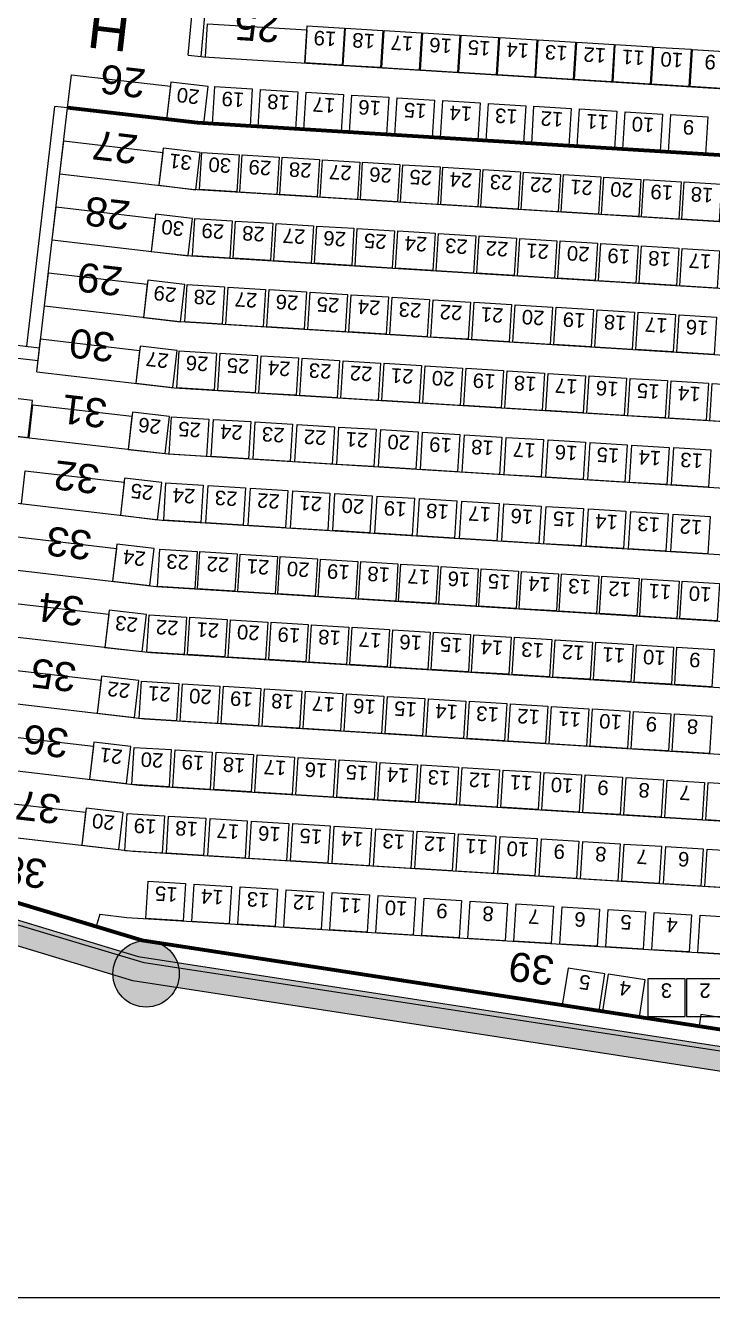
# Model space of a CAD drawing. Header units: millimetres. Extents: x 42980 to 202332, y 27411 to 140378.
# Drawn here: x 106381 to 114658, y 27411 to 42728 of the extents above; entities that cross this region are included whole.
import ezdxf
from ezdxf.enums import TextEntityAlignment as Align

# ---------------------------------------------------------------- set-up
doc = ezdxf.new("R2010")
doc.units = ezdxf.units.MM
doc.header["$LTSCALE"] = 100
doc.layers.get('0').update_dxf_attribs({"linetype": 'CONTINUOUS'})
for name, color, linetype in [('_insida yttervägg arena', 6, 'CONTINUOUS'), ('A-3312-EA-', 7, 'CONTINUOUS'), ('A-3312-FYLL', 7, 'CONTINUOUS'), ('A-3320-EA-', 3, 'CONTINUOUS'), ('A-3320-FYLL', 3, 'CONTINUOUS'), ('G-STOLAR_TELE_2', 3, 'CONTINUOUS'), ('R-RADER', 252, 'CONTINUOUS'), ('R-RADNUMMER', 4, 'CONTINUOUS'), ('R-STOLAR', 1, 'CONTINUOUS'), ('R-STOLNUMMER', 7, 'CONTINUOUS'), ('R-TRAPPA', 254, 'CONTINUOUS'), ('S-RADER', 252, 'CONTINUOUS'), ('S-RADNUMMER', 4, 'CONTINUOUS'), ('S-STOLAR', 1, 'CONTINUOUS'), ('S-STOLNUMMER', 7, 'CONTINUOUS'), ('S-TRAPPA', 254, 'CONTINUOUS'), ('SEKTIONS_NR', 4, 'CONTINUOUS')]:
    doc.layers.add(name, color=color, linetype=linetype)
doc.layers.add('SEKTIONER', color=4, linetype='CONTINUOUS', lineweight=70)
doc.styles.add('ARIAL', font='arial.ttf')

# ---------------------------------------------------------------- blocks, each defined once
blk = doc.blocks.new('*U22')
at = {"layer": 'G-STOLAR_TELE_2'}
blk.add_circle((0, 0), 400, dxfattribs=at)

msp = doc.modelspace()

# ---------------------------------------------------------------- hatches: boundary and pattern name
at = {"layer": 'A-3312-FYLL'}
msp.add_hatch(color=256, dxfattribs=at).paths.add_polyline_path([(129833, 31226), (136958, 33371), (143974, 36585), (150660, 40658), (157173, 45689), (161384, 49663), (161149, 49854), (157029, 45966), (150490, 40906), (143833, 36850), (136852, 33652), (129766, 31519), (122453, 30391), (118753, 30391), (115053, 30391), (107739, 31519), (100653, 33652), (93673, 36850), (87015, 40906), (80476, 45966), (76356, 49854), (76121, 49663), (80332, 45689), (86845, 40658), (93532, 36585), (100547, 33371), (107673, 31226), (115030, 30091), (118753, 30091), (122476, 30091)])
at = {"layer": 'A-3320-FYLL'}
msp.add_hatch(color=256, dxfattribs=at).paths.add_polyline_path([(108234, 31309, 1), (107434, 31309, 1)])

# ---------------------------------------------------------------- linework, layer by layer
msp.add_lwpolyline([(42980, 27411), (202332, 27411), (202332, 140378), (42980, 140378)], close=True)
at = {"layer": '_insida yttervägg arena'}
msp.add_lwpolyline([(172663, 87507), (172607, 80521), (171762, 73264), (170102, 66103), (167203, 58902), (164217, 53599), (162838, 54583), (159967, 50674), (161093, 49746), (156927, 45780), (150671, 40929), (144057, 36879), (136930, 33666), (129865, 31612), (122519, 30346), (115145, 30318), (107811, 31440), (100662, 33578)], dxfattribs=at)
at = {"layer": 'A-3312-EA-'}
for p, q in [((100653, 33652), (107739, 31519)), ((107673, 31226), (100547, 33371)), ((107739, 31519), (115053, 30391)), ((115030, 30091), (107673, 31226))]:
    msp.add_line(p, q, dxfattribs=at)
at = {"layer": 'R-RADER'}
for p, q in [((108496, 42354), (108526, 42351)), ((108526, 42351), (115322, 41933)), ((106889, 41736), (108455, 41554)), ((108455, 41554), (115297, 41133))]:
    msp.add_line(p, q, dxfattribs=at)
at = {"layer": 'R-STOLAR'}
for points in [[(109773, 42725), (110223, 42697), (110195, 42248), (109746, 42276)], [(110237, 42696), (110687, 42669), (110659, 42220), (110210, 42247)], [(110702, 42668), (111151, 42640), (111123, 42191), (110674, 42219)], [(111166, 42639), (111615, 42612), (111587, 42163), (111138, 42190)], [(111630, 42611), (112079, 42583), (112051, 42134), (111602, 42162)], [(112094, 42582), (112543, 42555), (112516, 42106), (112066, 42133)], [(112558, 42554), (113007, 42526), (112980, 42077), (112531, 42105)], [(113022, 42525), (113471, 42498), (113444, 42049), (112995, 42076)], [(113486, 42497), (113936, 42469), (113908, 42020), (113459, 42048)], [(113950, 42468), (114400, 42441), (114372, 41992), (113923, 42019)], [(114415, 42440), (114864, 42412), (114836, 41963), (114387, 41991)], [(108580, 41992), (108133, 42044), (108081, 41597), (108528, 41545)], [(108664, 41992), (109113, 41964), (109086, 41515), (108636, 41542)], [(109213, 41958), (109662, 41930), (109634, 41481), (109185, 41509)], [(109762, 41924), (110211, 41897), (110183, 41447), (109734, 41475)], [(110311, 41890), (110760, 41863), (110732, 41414), (110283, 41441)], [(110860, 41857), (111309, 41829), (111281, 41380), (110832, 41408)], [(111409, 41823), (111858, 41795), (111830, 41346), (111381, 41374)], [(111958, 41789), (112407, 41762), (112379, 41313), (111930, 41340)], [(112507, 41756), (112956, 41728), (112928, 41279), (112479, 41306)], [(113056, 41722), (113505, 41694), (113477, 41245), (113028, 41273)], [(113605, 41688), (114054, 41661), (114026, 41211), (113577, 41239)], [(114154, 41654), (114603, 41627), (114575, 41178), (114126, 41205)]]:
    msp.add_lwpolyline(points, close=True, dxfattribs=at)
at = {"layer": 'R-TRAPPA'}
for p, q in [((108496, 42354), (108571, 43151)), ((108342, 42372), (108402, 43015)), ((108342, 42372), (108496, 42354)), ((106889, 41736), (106735, 41754))]:
    msp.add_line(p, q, dxfattribs=at)
for points in [[(108548, 42349), (108573, 42749), (109770, 42675), (109746, 42276)], [(106889, 41736), (106935, 42134), (108127, 41995), (108081, 41597)]]:
    msp.add_lwpolyline(points, dxfattribs=at)
at = {"layer": 'S-RADER'}
for p, q in [((106796, 40942), (108384, 40756)), ((108384, 40756), (115273, 40333)), ((106703, 40147), (108313, 39959)), ((108313, 39959), (115248, 39533)), ((106610, 39353), (108242, 39162)), ((108242, 39162), (115224, 38733)), ((106518, 38558), (108171, 38365)), ((101321, 38359), (108100, 37568)), ((108171, 38365), (115199, 37933)), ((101208, 37567), (108029, 36771)), ((108100, 37568), (115175, 37133)), ((101096, 36775), (107958, 35974)), ((108029, 36771), (115150, 36333)), ((100984, 35982), (107887, 35176)), ((107958, 35974), (115125, 35533)), ((100871, 35190), (107816, 34379)), ((107887, 35176), (115101, 34733)), ((100759, 34398), (107745, 33582)), ((107816, 34379), (115076, 33933)), ((100724, 33840), (107783, 31715)), ((107745, 33582), (115052, 33133)), ((103021, 33328), (107675, 32785)), ((107675, 32785), (115027, 32333)), ((107278, 32026), (107234, 31880)), ((107278, 32026), (107604, 31988)), ((107604, 31988), (115003, 31533)), ((107783, 31715), (114974, 30606)), ((114517, 30818), (114496, 30679)), ((114985, 30746), (114517, 30818))]:
    msp.add_line(p, q, dxfattribs=at)
at = {"layer": 'S-STOLAR'}
for points in [[(108487, 41197), (108040, 41250), (107988, 40803), (108435, 40750)], [(108506, 41200), (108955, 41172), (108927, 40723), (108478, 40751)], [(108990, 41170), (109439, 41142), (109411, 40693), (108962, 40721)], [(109474, 41140), (109923, 41113), (109896, 40664), (109446, 40691)], [(109958, 41111), (110407, 41083), (110380, 40634), (109931, 40661)], [(110442, 41081), (110891, 41053), (110864, 40604), (110415, 40632)], [(110926, 41051), (111375, 41024), (111348, 40574), (110899, 40602)], [(111410, 41021), (111860, 40994), (111832, 40545), (111383, 40572)], [(111894, 40992), (112344, 40964), (112316, 40515), (111867, 40542)], [(112379, 40962), (112828, 40934), (112800, 40485), (112351, 40513)], [(112863, 40932), (113312, 40905), (113284, 40455), (112835, 40483)], [(113347, 40902), (113796, 40875), (113768, 40426), (113319, 40453)], [(113831, 40873), (114280, 40845), (114252, 40396), (113803, 40424)], [(114315, 40843), (114764, 40815), (114736, 40366), (114287, 40394)], [(108394, 40403), (107947, 40455), (107895, 40008), (108342, 39956)], [(108422, 40403), (108871, 40376), (108844, 39927), (108394, 39954)], [(108911, 40373), (109360, 40346), (109333, 39897), (108884, 39924)], [(109400, 40343), (109849, 40316), (109822, 39867), (109373, 39894)], [(109889, 40313), (110338, 40286), (110311, 39837), (109862, 39864)], [(110378, 40283), (110828, 40256), (110800, 39807), (110351, 39834)], [(110867, 40253), (111317, 40226), (111289, 39776), (110840, 39804)], [(111357, 40223), (111806, 40196), (111778, 39746), (111329, 39774)], [(111846, 40193), (112295, 40166), (112267, 39716), (111818, 39744)], [(112335, 40163), (112784, 40136), (112756, 39686), (112307, 39714)], [(112824, 40133), (113273, 40105), (113245, 39656), (112796, 39684)], [(113313, 40103), (113762, 40075), (113734, 39626), (113285, 39654)], [(113802, 40073), (114251, 40045), (114224, 39596), (113774, 39624)], [(114291, 40043), (114740, 40015), (114713, 39566), (114263, 39594)], [(108301, 39608), (107855, 39660), (107802, 39213), (108249, 39161)], [(108327, 39608), (108777, 39580), (108749, 39131), (108300, 39159)], [(108822, 39577), (109271, 39550), (109243, 39101), (108794, 39128)], [(109316, 39547), (109765, 39519), (109737, 39070), (109288, 39098)], [(109810, 39517), (110259, 39489), (110231, 39040), (109782, 39068)], [(110304, 39486), (110753, 39459), (110725, 39010), (110276, 39037)], [(110798, 39456), (111247, 39428), (111219, 38979), (110770, 39007)], [(111292, 39426), (111741, 39398), (111713, 38949), (111264, 38976)], [(111786, 39395), (112235, 39368), (112208, 38919), (111758, 38946)], [(112280, 39365), (112729, 39337), (112702, 38888), (112252, 38916)], [(112774, 39335), (113223, 39307), (113196, 38858), (112747, 38885)], [(113268, 39304), (113717, 39277), (113690, 38828), (113241, 38855)], [(113762, 39274), (114211, 39246), (114184, 38797), (113735, 38825)], [(114256, 39244), (114705, 39216), (114678, 38767), (114229, 38794)], [(108209, 38814), (107762, 38866), (107710, 38419), (108157, 38367)], [(108232, 38812), (108681, 38784), (108654, 38335), (108205, 38363)], [(108726, 38782), (109175, 38754), (109148, 38305), (108699, 38333)], [(109220, 38751), (109669, 38724), (109642, 38275), (109193, 38302)], [(109714, 38721), (110164, 38693), (110136, 38244), (109687, 38272)], [(110208, 38691), (110658, 38663), (110630, 38214), (110181, 38242)], [(110702, 38660), (111152, 38633), (111124, 38184), (110675, 38211)], [(111197, 38630), (111646, 38602), (111618, 38153), (111169, 38181)], [(111691, 38600), (112140, 38572), (112112, 38123), (111663, 38150)], [(112185, 38569), (112634, 38542), (112606, 38093), (112157, 38120)], [(112679, 38539), (113128, 38511), (113100, 38062), (112651, 38090)], [(113173, 38509), (113622, 38481), (113594, 38032), (113145, 38059)], [(113667, 38478), (114116, 38451), (114088, 38002), (113639, 38029)], [(114161, 38448), (114610, 38420), (114583, 37971), (114133, 37999)], [(114655, 38418), (115104, 38390), (115077, 37941), (114627, 37968)], [(106465, 38212), (106018, 38264), (105966, 37817), (106413, 37765)], [(108116, 38019), (107669, 38071), (107617, 37624), (108064, 37572)], [(108141, 38016), (108590, 37989), (108563, 37539), (108114, 37567)], [(108645, 37985), (109094, 37958), (109067, 37508), (108618, 37536)], [(109149, 37954), (109598, 37927), (109571, 37477), (109122, 37505)], [(109653, 37923), (110102, 37896), (110075, 37447), (109626, 37474)], [(110157, 37892), (110606, 37865), (110579, 37416), (110130, 37443)], [(110661, 37861), (111110, 37834), (111083, 37385), (110634, 37412)], [(111165, 37830), (111615, 37803), (111587, 37354), (111138, 37381)], [(111669, 37799), (112119, 37772), (112091, 37323), (111642, 37350)], [(112173, 37768), (112623, 37741), (112595, 37292), (112146, 37319)], [(112678, 37738), (113127, 37710), (113099, 37261), (112650, 37288)], [(113182, 37707), (113631, 37679), (113603, 37230), (113154, 37257)], [(113686, 37676), (114135, 37648), (114107, 37199), (113658, 37226)], [(114190, 37645), (114639, 37617), (114611, 37168), (114162, 37195)], [(108023, 37224), (107576, 37277), (107524, 36830), (107971, 36777)], [(108073, 37219), (108522, 37191), (108495, 36742), (108046, 36770)], [(108582, 37188), (109031, 37160), (109004, 36711), (108555, 36738)], [(109091, 37156), (109540, 37129), (109513, 36680), (109064, 36707)], [(109600, 37125), (110049, 37097), (110022, 36648), (109573, 36676)], [(110109, 37094), (110558, 37066), (110531, 36617), (110082, 36645)], [(110618, 37062), (111067, 37035), (111040, 36586), (110591, 36613)], [(111127, 37031), (111576, 37004), (111549, 36554), (111100, 36582)], [(111636, 37000), (112086, 36972), (112058, 36523), (111609, 36551)], [(112145, 36969), (112595, 36941), (112567, 36492), (112118, 36520)], [(112654, 36937), (113104, 36910), (113076, 36461), (112627, 36488)], [(113163, 36906), (113613, 36879), (113585, 36429), (113136, 36457)], [(113673, 36875), (114122, 36847), (114094, 36398), (113645, 36426)], [(114182, 36844), (114631, 36816), (114603, 36367), (114154, 36394)], [(107930, 36430), (107483, 36482), (107431, 36035), (107878, 35983)], [(107999, 36422), (108448, 36394), (108420, 35945), (107971, 35973)], [(108483, 36392), (108932, 36365), (108904, 35915), (108455, 35943)], [(108967, 36362), (109416, 36335), (109388, 35886), (108939, 35913)], [(109451, 36333), (109900, 36305), (109872, 35856), (109423, 35884)], [(109935, 36303), (110384, 36275), (110356, 35826), (109907, 35854)], [(110419, 36273), (110868, 36246), (110841, 35796), (110391, 35824)], [(110903, 36243), (111352, 36216), (111325, 35767), (110875, 35794)], [(111387, 36214), (111836, 36186), (111809, 35737), (111360, 35765)], [(111871, 36184), (112320, 36156), (112293, 35707), (111844, 35735)], [(112355, 36154), (112804, 36127), (112777, 35678), (112328, 35705)], [(112839, 36125), (113289, 36097), (113261, 35648), (112812, 35675)], [(113323, 36095), (113773, 36067), (113745, 35618), (113296, 35646)], [(113808, 36065), (114257, 36038), (114229, 35588), (113780, 35616)], [(114292, 36035), (114741, 36008), (114713, 35559), (114264, 35586)], [(107838, 35635), (107391, 35687), (107338, 35240), (107785, 35188)], [(107871, 35632), (108320, 35604), (108293, 35155), (107844, 35183)], [(108360, 35602), (108810, 35574), (108782, 35125), (108333, 35153)], [(108849, 35572), (109299, 35544), (109271, 35095), (108822, 35123)], [(109339, 35542), (109788, 35514), (109760, 35065), (109311, 35093)], [(109828, 35512), (110277, 35484), (110249, 35035), (109800, 35062)], [(110317, 35482), (110766, 35454), (110738, 35005), (110289, 35032)], [(110806, 35452), (111255, 35424), (111227, 34975), (110778, 35002)], [(111295, 35422), (111744, 35394), (111716, 34945), (111267, 34972)], [(111784, 35391), (112233, 35364), (112205, 34915), (111756, 34942)], [(112273, 35361), (112722, 35334), (112695, 34885), (112245, 34912)], [(112762, 35331), (113211, 35304), (113184, 34855), (112735, 34882)], [(113251, 35301), (113700, 35274), (113673, 34825), (113224, 34852)], [(113740, 35271), (114189, 35244), (114162, 34795), (113713, 34822)], [(114229, 35241), (114678, 35214), (114651, 34765), (114202, 34792)], [(107745, 34841), (107298, 34893), (107246, 34446), (107693, 34394)], [(107778, 34832), (108227, 34805), (108200, 34356), (107750, 34383)], [(108272, 34802), (108721, 34774), (108694, 34325), (108244, 34353)], [(108766, 34772), (109215, 34744), (109188, 34295), (108738, 34323)], [(109260, 34741), (109709, 34714), (109682, 34265), (109233, 34292)], [(109754, 34711), (110203, 34683), (110176, 34234), (109727, 34262)], [(110248, 34681), (110697, 34653), (110670, 34204), (110221, 34232)], [(110742, 34650), (111192, 34623), (111164, 34174), (110715, 34201)], [(111236, 34620), (111686, 34592), (111658, 34143), (111209, 34171)], [(111730, 34590), (112180, 34562), (112152, 34113), (111703, 34141)], [(112225, 34559), (112674, 34532), (112646, 34083), (112197, 34110)], [(112719, 34529), (113168, 34501), (113140, 34052), (112691, 34080)], [(113213, 34499), (113662, 34471), (113634, 34022), (113185, 34049)], [(113707, 34468), (114156, 34441), (114128, 33992), (113679, 34019)], [(114201, 34438), (114650, 34410), (114622, 33961), (114173, 33989)], [(107652, 34046), (107205, 34098), (107153, 33651), (107600, 33599)], [(107689, 34036), (108138, 34009), (108111, 33560), (107661, 33587)], [(108183, 34006), (108632, 33978), (108605, 33529), (108155, 33557)], [(108677, 33976), (109126, 33948), (109099, 33499), (108650, 33527)], [(109171, 33945), (109620, 33918), (109593, 33469), (109144, 33496)], [(109665, 33915), (110114, 33887), (110087, 33438), (109638, 33466)], [(110159, 33885), (110608, 33857), (110581, 33408), (110132, 33436)], [(110653, 33854), (111103, 33827), (111075, 33378), (110626, 33405)], [(111147, 33824), (111597, 33796), (111569, 33347), (111120, 33375)], [(111642, 33794), (112091, 33766), (112063, 33317), (111614, 33344)], [(112136, 33763), (112585, 33736), (112557, 33287), (112108, 33314)], [(112630, 33733), (113079, 33705), (113051, 33256), (112602, 33284)], [(113124, 33703), (113573, 33675), (113545, 33226), (113096, 33253)], [(113618, 33672), (114067, 33645), (114039, 33195), (113590, 33223)], [(114112, 33642), (114561, 33614), (114533, 33165), (114084, 33193)], [(114606, 33612), (115055, 33584), (115027, 33135), (114578, 33162)], [(107559, 33251), (107112, 33304), (107060, 32857), (107507, 32804)], [(107606, 33240), (108055, 33212), (108028, 32763), (107579, 32791)], [(108105, 33209), (108554, 33182), (108527, 32733), (108078, 32760)], [(108604, 33179), (109053, 33151), (109026, 32702), (108577, 32730)], [(109103, 33148), (109552, 33120), (109525, 32671), (109076, 32699)], [(109602, 33117), (110052, 33090), (110024, 32641), (109575, 32668)], [(110101, 33087), (110551, 33059), (110523, 32610), (110074, 32638)], [(110601, 33056), (111050, 33028), (111022, 32579), (110573, 32607)], [(111100, 33025), (111549, 32998), (111521, 32549), (111072, 32576)], [(111599, 32995), (112048, 32967), (112020, 32518), (111571, 32546)], [(112098, 32964), (112547, 32937), (112519, 32487), (112070, 32515)], [(112597, 32933), (113046, 32906), (113018, 32457), (112569, 32484)], [(113096, 32903), (113545, 32875), (113517, 32426), (113068, 32454)], [(113595, 32872), (114044, 32845), (114016, 32395), (113567, 32423)], [(114094, 32841), (114543, 32814), (114516, 32365), (114066, 32392)], [(114593, 32811), (115042, 32783), (115015, 32334), (114565, 32362)], [(107860, 32423), (108309, 32395), (108282, 31946), (107833, 31974)], [(108414, 32389), (108863, 32361), (108836, 31912), (108386, 31940)], [(108968, 32355), (109417, 32327), (109390, 31878), (108940, 31906)], [(109522, 32321), (109971, 32293), (109944, 31844), (109494, 31872)], [(110076, 32287), (110525, 32259), (110498, 31810), (110048, 31838)], [(110630, 32253), (111079, 32225), (111051, 31776), (110602, 31804)], [(111184, 32219), (111633, 32191), (111605, 31742), (111156, 31770)], [(111738, 32185), (112187, 32157), (112159, 31708), (111710, 31736)], [(112292, 32151), (112741, 32123), (112713, 31674), (112264, 31702)], [(112846, 32117), (113295, 32089), (113267, 31640), (112818, 31667)], [(113400, 32083), (113849, 32055), (113821, 31606), (113372, 31633)], [(113954, 32049), (114403, 32021), (114375, 31572), (113926, 31599)], [(114508, 32015), (114957, 31987), (114929, 31538), (114480, 31565)], [(113362, 31310), (112917, 31378), (112848, 30933), (113293, 30865)], [(113846, 31235), (113402, 31303), (113333, 30859), (113778, 30790)], [(114328, 31247), (113878, 31247), (113878, 30797), (114328, 30797)], [(114793, 31247), (114343, 31247), (114343, 30797), (114793, 30797)]]:
    msp.add_lwpolyline(points, close=True, dxfattribs=at)
at = {"layer": 'S-TRAPPA'}
for p, q in [((106397, 38865), (106735, 41754)), ((106518, 38558), (106889, 41736)), ((103190, 39240), (106551, 38847)), ((103172, 39086), (106533, 38693))]:
    msp.add_line(p, q, dxfattribs=at)
for points in [[(106796, 40942), (106842, 41339), (108034, 41200), (107988, 40803)], [(106703, 40147), (106750, 40545), (107942, 40405), (107895, 40008)], [(106610, 39353), (106657, 39750), (107849, 39611), (107802, 39213)], [(106518, 38558), (106564, 38955), (107756, 38816), (107710, 38419)], [(106425, 37763), (106471, 38161), (107663, 38022), (107617, 37624)], [(106332, 36969), (106378, 37366), (107570, 37227), (107524, 36830)], [(106239, 36174), (106286, 36572), (107478, 36432), (107431, 36035)], [(106147, 35380), (106193, 35777), (107385, 35638), (107338, 35240)], [(106054, 34585), (106100, 34982), (107292, 34843), (107246, 34446)], [(105961, 33790), (106007, 34188), (107199, 34049), (107153, 33651)], [(105868, 32996), (105915, 33393), (107106, 33254), (107060, 32857)]]:
    msp.add_lwpolyline(points, dxfattribs=at)
at = {"layer": 'SEKTIONER'}
for p, q in [((108455, 41554), (106889, 41736)), ((115297, 41133), (108455, 41554))]:
    msp.add_line(p, q, dxfattribs=at)
msp.add_lwpolyline([(76512, 49982), (80572, 46150), (87128, 41071), (93767, 37027), (100724, 33840), (107783, 31715), (114974, 30606)], dxfattribs=at)

# ---------------------------------------------------------------- block references
at = {"layer": 'A-3320-EA-'}
msp.add_blockref('*U22', (107834, 31309), dxfattribs=at)

# ---------------------------------------------------------------- texts
at = {"layer": 'R-RADNUMMER', "style": 'ARIAL'}
for s, rotation, p in [('25', 176.3285, (109456, 42870)), ('26', 173.34, (107845, 42197))]:
    msp.add_text(s, height=350, rotation=rotation, dxfattribs=at).set_placement(p)
at = {"layer": 'R-STOLNUMMER', "style": 'ARIAL'}
for s, rotation, p in [('19', 176.4854, (109998, 42711)), ('18', 176.4854, (110462, 42683)), ('17', 176.4854, (110926, 42654)), ('16', 176.4854, (111390, 42626)), ('15', 176.4854, (111854, 42597)), ('14', 176.4854, (112319, 42569)), ('13', 176.4854, (112783, 42540)), ('12', 176.4854, (113247, 42512)), ('11', 176.4854, (113711, 42483)), ('10', 176.4854, (114175, 42455)), ('9', 176.4854, (114639, 42426)), ('20', 173.34, (108356, 42018)), ('19', 176.4854, (108889, 41978)), ('18', 176.4854, (109437, 41944)), ('17', 176.4854, (109986, 41910)), ('16', 176.4854, (110535, 41877)), ('15', 176.4854, (111084, 41843)), ('14', 176.4854, (111633, 41809)), ('13', 176.4854, (112182, 41775)), ('12', 176.4854, (112731, 41742)), ('11', 176.4854, (113280, 41708)), ('10', 176.4854, (113829, 41674)), ('9', 176.4854, (114378, 41641))]:
    msp.add_text(s, height=175, rotation=rotation, dxfattribs=at).set_placement(p, align=Align.BOTTOM_CENTER)
at = {"layer": 'S-RADNUMMER', "style": 'ARIAL'}
for s, p in [('27', (107752, 41403)), ('28', (107660, 40608)), ('29', (107567, 39813)), ('30', (107474, 39019)), ('31', (107381, 38224)), ('32', (107288, 37430)), ('33', (107196, 36635)), ('34', (107103, 35840)), ('35', (107010, 35046)), ('36', (106917, 34251)), ('37', (106825, 33457)), ('38', (106657, 32678)), ('39', (112767, 31513))]:
    msp.add_text(s, height=350, rotation=173.34, dxfattribs=at).set_placement(p)
at = {"layer": 'S-STOLNUMMER', "style": 'ARIAL'}
for s, rotation, p in [('31', 173.34, (108264, 41224)), ('30', 176.4854, (108730, 41186)), ('29', 176.4854, (109214, 41156)), ('28', 176.4854, (109699, 41127)), ('27', 176.4854, (110183, 41097)), ('26', 176.4854, (110667, 41067)), ('25', 176.4854, (111151, 41037)), ('24', 176.4854, (111635, 41008)), ('23', 176.4854, (112119, 40978)), ('22', 176.4854, (112603, 40948)), ('21', 176.4854, (113087, 40918)), ('20', 176.4854, (113571, 40889)), ('19', 176.4854, (114055, 40859)), ('18', 176.4854, (114539, 40829)), ('30', 173.34, (108171, 40429)), ('29', 176.4854, (108647, 40390)), ('28', 176.4854, (109136, 40360)), ('27', 176.4854, (109625, 40330)), ('26', 176.4854, (110114, 40300)), ('25', 176.4854, (110603, 40269)), ('24', 176.4854, (111092, 40239)), ('23', 176.4854, (111581, 40209)), ('22', 176.4854, (112070, 40179)), ('21', 176.4854, (112559, 40149)), ('20', 176.4854, (113048, 40119)), ('19', 176.4854, (113537, 40089)), ('18', 176.4854, (114027, 40059)), ('17', 176.4854, (114516, 40029)), ('29', 173.34, (108078, 39634)), ('28', 176.4854, (108552, 39594)), ('27', 176.4854, (109046, 39564)), ('26', 176.4854, (109540, 39533)), ('25', 176.4854, (110034, 39503)), ('24', 176.4854, (110528, 39473)), ('23', 176.4854, (111022, 39442)), ('22', 176.4854, (111516, 39412)), ('21', 176.4854, (112011, 39382)), ('20', 176.4854, (112505, 39351)), ('19', 176.4854, (112999, 39321)), ('18', 176.4854, (113493, 39290)), ('17', 176.4854, (113987, 39260)), ('16', 176.4854, (114481, 39230)), ('27', 173.34, (107985, 38840)), ('26', 176.4854, (108457, 38798)), ('25', 176.4854, (108951, 38768)), ('24', 176.4854, (109445, 38738)), ('23', 176.4854, (109939, 38707)), ('22', 176.4854, (110433, 38677)), ('21', 176.4854, (110927, 38647)), ('20', 176.4854, (111421, 38616)), ('19', 176.4854, (111915, 38586)), ('18', 176.4854, (112409, 38556)), ('17', 176.4854, (112903, 38525)), ('16', 176.4854, (113397, 38495)), ('15', 176.4854, (113891, 38464)), ('14', 176.4854, (114386, 38434)), ('26', 173.34, (107892, 38045)), ('25', 176.4854, (108366, 38002)), ('24', 176.4854, (108870, 37971)), ('23', 176.4854, (109374, 37940)), ('22', 176.4854, (109878, 37909)), ('21', 176.4854, (110382, 37879)), ('20', 176.4854, (110886, 37848)), ('19', 176.4854, (111390, 37817)), ('18', 176.4854, (111894, 37786)), ('17', 176.4854, (112398, 37755)), ('16', 176.4854, (112902, 37724)), ('15', 176.4854, (113406, 37693)), ('14', 176.4854, (113910, 37662)), ('13', 176.4854, (114414, 37631)), ('25', 173.34, (107800, 37251)), ('24', 176.4854, (108298, 37205)), ('23', 176.4854, (108807, 37174)), ('22', 176.4854, (109316, 37142)), ('21', 176.4854, (109825, 37111)), ('20', 176.4854, (110334, 37080)), ('19', 176.4854, (110843, 37049)), ('18', 176.4854, (111352, 37017)), ('17', 176.4854, (111861, 36986)), ('16', 176.4854, (112370, 36955)), ('15', 176.4854, (112879, 36924)), ('14', 176.4854, (113388, 36892)), ('13', 176.4854, (113897, 36861)), ('12', 176.4854, (114406, 36830)), ('24', 173.34, (107707, 36456)), ('23', 176.4854, (108223, 36408)), ('22', 176.4854, (108707, 36378)), ('21', 176.4854, (109191, 36349)), ('20', 176.4854, (109675, 36319)), ('19', 176.4854, (110159, 36289)), ('18', 176.4854, (110644, 36259)), ('17', 176.4854, (111128, 36230)), ('16', 176.4854, (111612, 36200)), ('15', 176.4854, (112096, 36170)), ('14', 176.4854, (112580, 36141)), ('13', 176.4854, (113064, 36111)), ('12', 176.4854, (113548, 36081)), ('11', 176.4854, (114032, 36051)), ('10', 176.4854, (114516, 36022)), ('23', 173.34, (107614, 35661)), ('22', 176.4854, (108096, 35618)), ('21', 176.4854, (108585, 35588)), ('20', 176.4854, (109074, 35558)), ('19', 176.4854, (109563, 35528)), ('18', 176.4854, (110052, 35498)), ('17', 176.4854, (110541, 35468)), ('16', 176.4854, (111030, 35438)), ('15', 176.4854, (111519, 35408)), ('14', 176.4854, (112009, 35378)), ('13', 176.4854, (112498, 35348)), ('12', 176.4854, (112987, 35318)), ('11', 176.4854, (113476, 35288)), ('10', 176.4854, (113965, 35258)), ('9', 176.4854, (114454, 35227)), ('22', 173.34, (107521, 34867)), ('21', 176.4854, (108003, 34819)), ('20', 176.4854, (108497, 34788)), ('19', 176.4854, (108991, 34758)), ('18', 176.4854, (109485, 34728)), ('17', 176.4854, (109979, 34697)), ('16', 176.4854, (110473, 34667)), ('15', 176.4854, (110967, 34637)), ('14', 176.4854, (111461, 34606)), ('13', 176.4854, (111955, 34576)), ('12', 176.4854, (112449, 34546)), ('11', 176.4854, (112943, 34515)), ('10', 176.4854, (113437, 34485)), ('9', 176.4854, (113931, 34454)), ('8', 176.4854, (114425, 34424)), ('21', 173.34, (107429, 34072)), ('20', 176.4854, (107914, 34023)), ('19', 176.4854, (108408, 33992)), ('18', 176.4854, (108902, 33962)), ('17', 176.4854, (109396, 33932)), ('16', 176.4854, (109890, 33901)), ('15', 176.4854, (110384, 33871)), ('14', 176.4854, (110878, 33841)), ('13', 176.4854, (111372, 33810)), ('12', 176.4854, (111866, 33780)), ('11', 176.4854, (112360, 33749)), ('10', 176.4854, (112854, 33719)), ('9', 176.4854, (113348, 33689)), ('8', 176.4854, (113842, 33658)), ('7', 176.4854, (114336, 33628)), ('20', 173.34, (107336, 33278)), ('19', 176.4854, (107831, 33226)), ('18', 176.4854, (108330, 33196)), ('17', 176.4854, (108829, 33165)), ('16', 176.4854, (109328, 33134)), ('15', 176.4854, (109827, 33104)), ('14', 176.4854, (110326, 33073)), ('13', 176.4854, (110825, 33042)), ('12', 176.4854, (111324, 33012)), ('11', 176.4854, (111823, 32981)), ('10', 176.4854, (112322, 32950)), ('9', 176.4854, (112821, 32920)), ('8', 176.4854, (113320, 32889)), ('7', 176.4854, (113819, 32858)), ('6', 176.4854, (114319, 32828)), ('15', 176.4854, (108085, 32409)), ('14', 176.4854, (108639, 32375)), ('13', 176.4854, (109193, 32341)), ('12', 176.4854, (109747, 32307)), ('11', 176.4854, (110301, 32273)), ('10', 176.4854, (110854, 32239)), ('9', 176.4854, (111408, 32205)), ('8', 176.4854, (111962, 32171)), ('7', 176.4854, (112516, 32137)), ('6', 176.4854, (113070, 32103)), ('5', 176.4854, (113624, 32069)), ('4', 176.4854, (114178, 32035)), ('5', 171.231, (113139, 31344)), ('4', 171.231, (113624, 31269)), ('3', 180, (114103, 31247)), ('2', 180, (114568, 31247))]:
    msp.add_text(s, height=175, rotation=rotation, dxfattribs=at).set_placement(p, align=Align.BOTTOM_CENTER)
at = {"layer": 'SEKTIONS_NR', "style": 'ARIAL'}
msp.add_text('H', height=500, rotation=173.34, dxfattribs=at).set_placement((107667, 42905))

doc.saveas('drawing.dxf')
